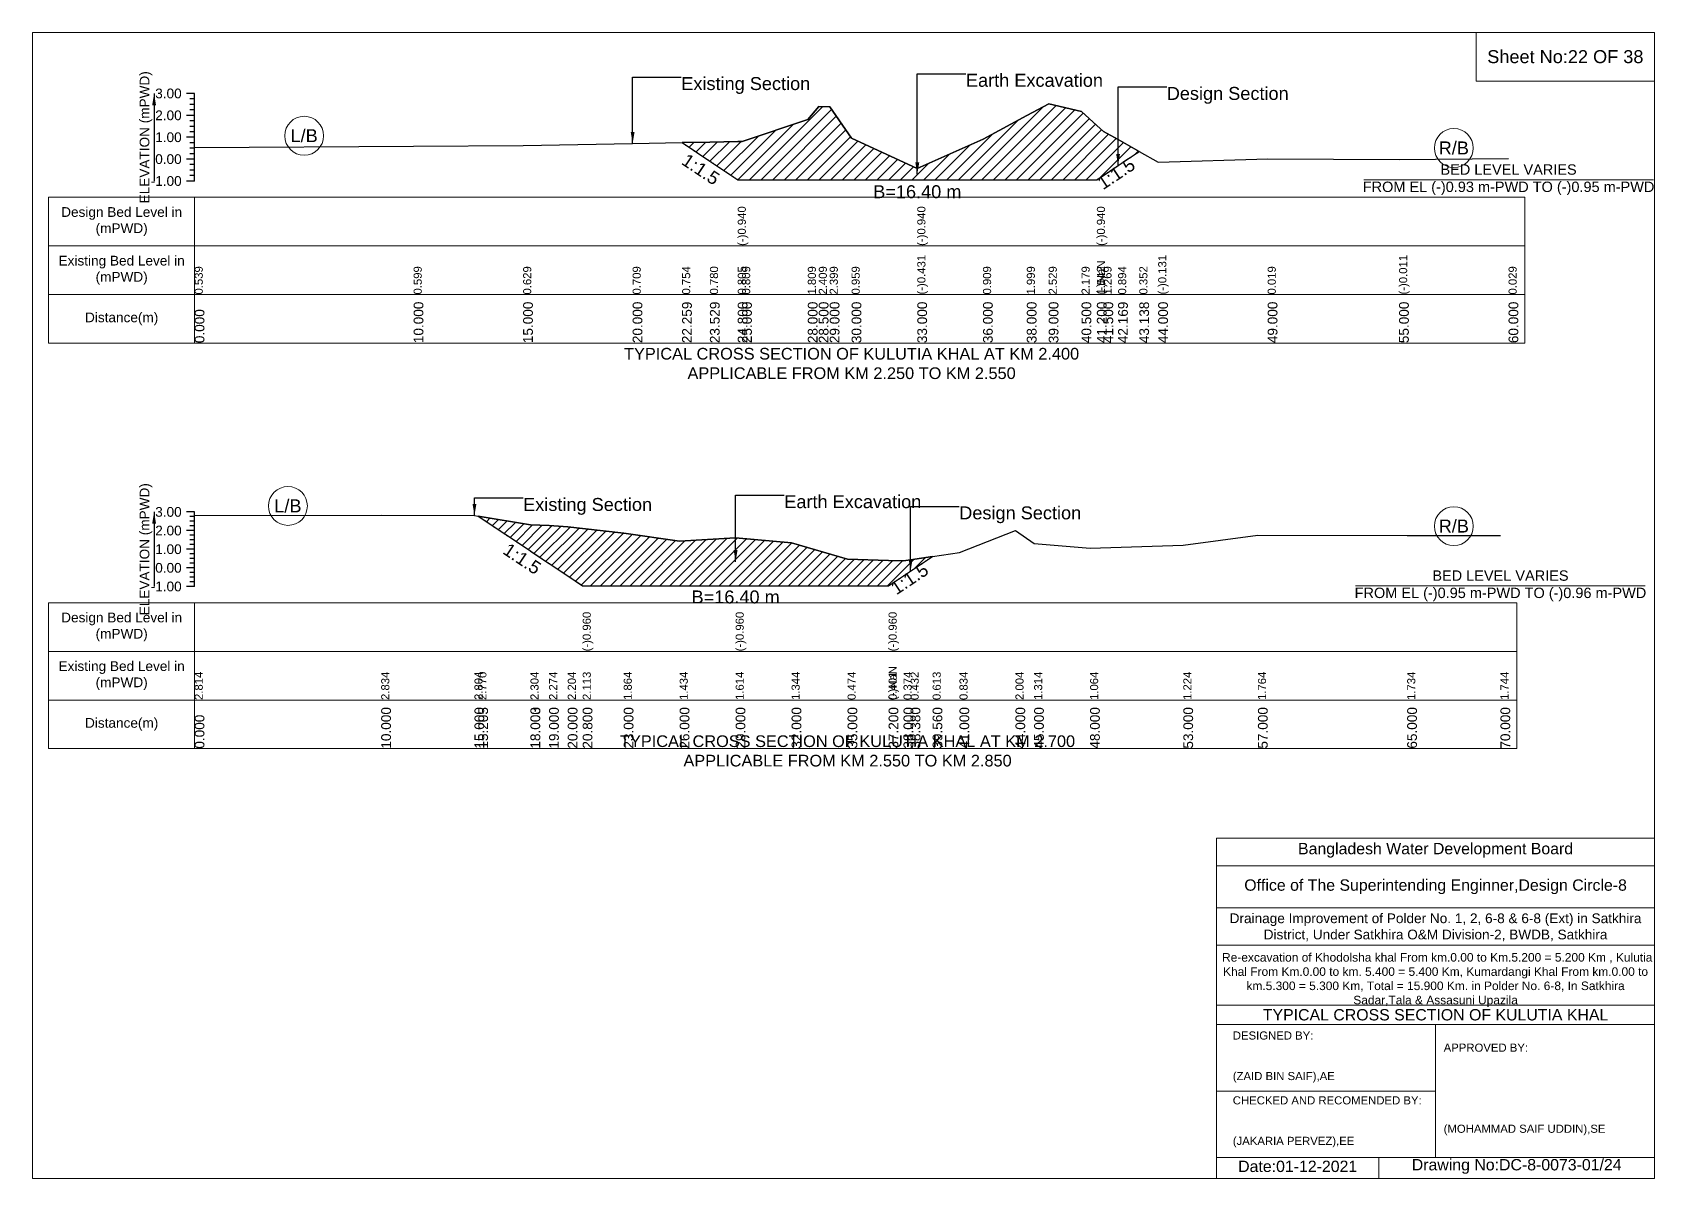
# Model space of a CAD drawing. Header units: inches. Extents: x 93000 to 476000, y -4242 to 0.
# Drawn here: x 310000 to 316000, y -4242 to 0 of the extents above; entities that cross this region are included whole.
import ezdxf

# ---------------------------------------------------------------- set-up
doc = ezdxf.new("R2010")
doc.units = ezdxf.units.IN
doc.header["$LTSCALE"] = 7
doc.header["$MEASUREMENT"] = 0
doc.linetypes.add('DASHED', pattern=[0.75, 0.5, -0.25])
for name, color, linetype, lineweight in [('Cross section Data Border', 7, 'Continuous', 9), ('Cross Section Labels', 7, 'Continuous', 9), ('Design_Bed_Level for Xsection', 7, 'DASHED', 25), ('Existing_Bed_Level for Xsection', 7, 'Continuous', 25), ('Long Section Labels', 7, 'Continuous', 9)]:
    doc.layers.add(name, color=color, linetype=linetype, lineweight=lineweight)
doc.styles.get("Standard").update_dxf_attribs({"font": 'arial.ttf'})
doc.dimstyles.get("Standard").update_dxf_attribs({"dimtxt": 0.18, "dimasz": 0.18, "dimexe": 0.18, "dimexo": 0.0625, "dimgap": 0.09, "dimtad": 0, "dimtih": 1, "dimtoh": 1, "dimdec": 4, "dimzin": 0, "dimdsep": 46, "dimtxsty": 'Standard', "dimcen": 0.09, "dimadec": 0, "dimazin": 0, "dimtfac": 1, "dimtdec": 4, "dimtofl": 0, "dimtmove": 0, "dimatfit": 3, "dimfxl": 1, "dimtolj": 1, "dimtzin": 0, "dimarcsym": 0})

msp = doc.modelspace()

# ---------------------------------------------------------------- hatches: boundary and pattern name
at = {"layer": 'Existing_Bed_Level for Xsection'}
h = msp.add_hatch(dxfattribs=at)
h.set_pattern_fill('ANSI31', color=256, scale=243, style=0)
h.paths.add_polyline_path([(312403, -408), (312505.9, -476.6), (312608.8, -545.2), (312625, -545.2), (312868, -545.2), (312908.5, -545.2), (312949, -545.2), (313030, -545.2), (313273, -545.2), (313516, -545.2), (313678, -545.2), (313759, -545.2), (313880.5, -545.2), (313937.2, -545.2), (313961.5, -529), (314015.7, -492.9), (314094.2, -440.6), (314015.7, -396.6), (313961.5, -366.3), (313937.2, -344.2), (313880.5, -292.6), (313759, -264.2), (313678, -307.2), (313516, -395.5), (313273, -504), (313030, -391.4), (312949, -274.8), (312908.5, -274), (312868, -322.6), (312625, -403.6), (312608.8, -403.9), (312505.9, -405.9)])
h = msp.add_hatch(dxfattribs=at)
h.set_pattern_fill('ANSI31', color=256, scale=207, style=0)
h.paths.add_polyline_path([(311649.2, -1790.7), (311842, -1919.2), (311842.2, -1919.4), (311911, -1965.2), (311980, -2011.2), (312035.2, -2048), (312187, -2048), (312394, -2048), (312601, -2048), (312808, -2048), (313015, -2048), (313166.8, -2048), (313222, -2011.2), (313248.2, -1993.8), (313329.6, -1939.5), (313248.2, -1952), (313222, -1956), (313166.8, -1954.2), (313015, -1949.1), (312808, -1889.1), (312601, -1870.4), (312394, -1882.9), (312187, -1853.2), (312035.2, -1836), (311980, -1829.7), (311911, -1824.9), (311842.2, -1822.8), (311842, -1822.8)])

# ---------------------------------------------------------------- linework, layer by layer
at = {"layer": 'Cross section Data Border'}
for points in [[(310000, 0), (316000, 0), (316000, -4242), (310000, -4242)], [(315340, 0), (316000, 0), (316000, -180), (315340, -180)], [(310060, -610.1), (315520, -610.1), (315520, -1150.1), (310060, -1150.1)], [(310060, -2110.8), (315490, -2110.8), (315490, -2650.8), (310060, -2650.8)]]:
    msp.add_lwpolyline(points, close=True, dxfattribs=at)
for points in [[(310600, -610.1), (310600, -1150.1)], [(310060, -790.1), (315520, -790.1)], [(310060, -970.1), (315520, -970.1)], [(310600, -2110.8), (310600, -2650.8)], [(310060, -2290.8), (315490, -2290.8)], [(310060, -2470.8), (315490, -2470.8)], [(314380, -4242), (314380, -2982), (316000, -2982)], [(314380, -3084), (316000, -3084)], [(314380, -3240), (316000, -3240)], [(314380, -3378), (316000, -3378)], [(314380, -3600), (316000, -3600)], [(314380, -3672), (316000, -3672)], [(315190, -3672), (315190, -4164)], [(314380, -3918), (315190, -3918)], [(314380, -4164), (316000, -4164)], [(314980, -4164), (314980, -4242)]]:
    msp.add_lwpolyline(points, dxfattribs=at)
at = {"layer": 'Cross Section Labels'}
for points in [[(314924.2, -545.2), (315995.8, -545.2)], [(314894.2, -2048), (315965.8, -2048)]]:
    msp.add_lwpolyline(points, dxfattribs=at)
for centre in [(311005, -382.5), (315257.5, -427.9), (310945, -1752.5), (315257.5, -1827.3)]:
    msp.add_circle(centre, 72, dxfattribs=at)
at = {"layer": 'Design_Bed_Level for Xsection'}
for points in [[(312403, -408), (312505.9, -476.6), (312608.8, -545.2), (313273, -545.2), (313937.2, -545.2), (314015.7, -492.9), (314094.2, -440.6)], [(311649.2, -1790.7), (311842.2, -1919.4), (312035.2, -2048), (312601, -2048), (313166.8, -2048), (313248.2, -1993.8), (313329.6, -1939.5)]]:
    msp.add_lwpolyline(points, dxfattribs=at)
at = {"layer": 'Existing_Bed_Level for Xsection'}
for points in [[(310600, -226.1), (310570, -226.1)], [(310600, -550.1), (310600, -469.1), (310600, -388.1), (310600, -307.1), (310600, -226.1)], [(310600, -246.3), (310582, -246.3)], [(310600, -266.6), (310582, -266.6)], [(310600, -286.8), (310582, -286.8)], [(310600, -425.4), (311410, -420.6), (311815, -418.1), (312220, -411.7), (312403, -408), (312505.9, -405.9), (312608.8, -403.9), (312608.8, -403.9), (312625, -403.6), (312868, -322.6), (312908.5, -274), (312949, -274.8), (313030, -391.4), (313273, -504), (313273, -504), (313516, -395.5), (313678, -307.2), (313759, -264.2), (313880.5, -292.6), (313937.2, -344.2), (313937.2, -344.2), (313961.5, -366.3), (314015.7, -396.6), (314094.2, -440.6), (314164, -479.7), (314569, -467.6), (315055, -470), (315460, -466.7)], [(310600, -307.1), (310570, -307.1)], [(310600, -327.3), (310582, -327.3)], [(310600, -347.6), (310582, -347.6)], [(310600, -388.1), (310570, -388.1)], [(310600, -367.8), (310582, -367.8)], [(310600, -408.3), (310582, -408.3)], [(310600, -469.1), (310570, -469.1)], [(310600, -428.6), (310582, -428.6)], [(310600, -448.8), (310582, -448.8)], [(310600, -489.3), (310582, -489.3)], [(310600, -509.6), (310582, -509.6)], [(310600, -529.8), (310582, -529.8)], [(310600, -550.1), (310570, -550.1)], [(310600, -1774.8), (310570, -1774.8)], [(310600, -1792.1), (310582, -1792.1)], [(310600, -2050.8), (310600, -1981.8), (310600, -1912.8), (310600, -1843.8), (310600, -1774.8)], [(310600, -1787.6), (311290, -1786.3), (311635, -1788.3), (311649.2, -1790.7), (311842, -1822.8), (311842.2, -1822.8), (311911, -1824.9), (311980, -1829.7), (312035.2, -1836), (312035.2, -1836), (312187, -1853.2), (312394, -1882.9), (312601, -1870.4), (312601, -1870.4), (312808, -1889.1), (313015, -1949.1), (313166.8, -1954.2), (313166.8, -1954.2), (313222, -1956), (313248.2, -1952), (313329.6, -1939.5), (313429, -1924.3), (313636, -1843.5), (313705, -1891.1), (313912, -1908.4), (314257, -1897.3), (314533, -1860.1), (315085, -1862.2), (315430, -1861.5)], [(310600, -1843.8), (310570, -1843.8)], [(310600, -1809.3), (310582, -1809.3)], [(310600, -1826.6), (310582, -1826.6)], [(310600, -1912.8), (310570, -1912.8)], [(310600, -1861.1), (310582, -1861.1)], [(310600, -1878.3), (310582, -1878.3)], [(310600, -1895.6), (310582, -1895.6)], [(310600, -1930.1), (310582, -1930.1)], [(310600, -1947.3), (310582, -1947.3)], [(310600, -1964.6), (310582, -1964.6)], [(310600, -1981.8), (310570, -1981.8)], [(310600, -1999.1), (310582, -1999.1)], [(310600, -2016.3), (310582, -2016.3)], [(310600, -2033.6), (310582, -2033.6)], [(310600, -2050.8), (310570, -2050.8)]]:
    msp.add_lwpolyline(points, dxfattribs=at)
for points in [[(312403, -408), (312403, -408), (312505.9, -476.6), (312608.8, -545.2), (312608.8, -545.2), (312625, -545.2), (312868, -545.2), (312908.5, -545.2), (312949, -545.2), (313030, -545.2), (313273, -545.2), (313273, -545.2), (313516, -545.2), (313678, -545.2), (313759, -545.2), (313880.5, -545.2), (313937.2, -545.2), (313937.2, -545.2), (313961.5, -529), (314015.7, -492.9), (314094.2, -440.6), (314094.2, -440.6), (314094.2, -440.6), (314015.7, -396.6), (313961.5, -366.3), (313937.2, -344.2), (313937.2, -344.2), (313880.5, -292.6), (313759, -264.2), (313678, -307.2), (313516, -395.5), (313273, -504), (313273, -504), (313030, -391.4), (312949, -274.8), (312908.5, -274), (312868, -322.6), (312625, -403.6), (312608.8, -403.9), (312608.8, -403.9), (312505.9, -405.9), (312403, -408)], [(311649.2, -1790.7), (311649.2, -1790.7), (311842, -1919.2), (311842.2, -1919.4), (311911, -1965.2), (311980, -2011.2), (312035.2, -2048), (312035.2, -2048), (312187, -2048), (312394, -2048), (312601, -2048), (312601, -2048), (312808, -2048), (313015, -2048), (313166.8, -2048), (313166.8, -2048), (313222, -2011.2), (313248.2, -1993.8), (313329.6, -1939.5), (313248.2, -1952), (313222, -1956), (313166.8, -1954.2), (313166.8, -1954.2), (313015, -1949.1), (312808, -1889.1), (312601, -1870.4), (312601, -1870.4), (312394, -1882.9), (312187, -1853.2), (312035.2, -1836), (312035.2, -1836), (311980, -1829.7), (311911, -1824.9), (311842.2, -1822.8), (311842, -1822.8), (311649.2, -1790.7)]]:
    msp.add_lwpolyline(points, close=True, dxfattribs=at)

# ---------------------------------------------------------------- texts
at = {"layer": 'Cross section Data Border', "attachment_point": 5}
for s, insert, char_height in [('Sheet No:22 OF 38', (315670, -90), 48), ('Bangladesh Water Development Board', (315190, -3027), 42), ('Office of The Superintending Enginner,Design Circle-8', (315190, -3162), 42)]:
    msp.add_mtext(s, dxfattribs=dict(at, insert=insert, char_height=char_height))
at = {"layer": 'Cross section Data Border'}
for s, insert, char_height, width, attachment_point in [('Design Bed Level in (mPWD)', (310330, -700.1), 36, 480, 5), ('Existing Bed Level in (mPWD)', (310330, -880.1), 36, 480, 5), ('Distance(m)', (310330, -1060.1), 36, 480, 5), ('Design Bed Level in (mPWD)', (310330, -2200.8), 36, 480, 5), ('Existing Bed Level in (mPWD)', (310330, -2380.8), 36, 480, 5), ('Distance(m)', (310330, -2560.8), 36, 480, 5), ('Drainage Improvement of Polder No. 1, 2, 6-8 & 6-8 (Ext) in Satkhira District, Under Satkhira O&M Division-2, BWDB, Satkhira', (315190, -3312), 36, 1680, 5), (' Re-excavation of Khodolsha khal From km.0.00 to Km.5.200 = 5.200 Km , Kulutia Khal From Km.0.00 to km. 5.400 = 5.400 Km, Kumardangi Khal From km.0.00 to km.5.300 = 5.300 Km, Total = 15.900 Km. in Polder No. 6-8, In Satkhira Sadar,Tala & Assasuni Upazila', (315190, -3507), 31.6143, 1620, 5), ('TYPICAL CROSS SECTION OF KULUTIA KHAL', (315190, -3636), 42, 1680, 5), ('DESIGNED BY:^J^J^J(ZAID BIN SAIF),AE', (314440, -3792), 30, 840, 4), ('APPROVED BY:^J^J^J^J^J^J(MOHAMMAD SAIF UDDIN),SE', (315220, -3912), 30, 840, 4), ('CHECKED AND RECOMENDED BY:^J^J^J(JAKARIA PERVEZ),EE', (314440, -4032), 30, 840, 4), ('Date:01-12-2021', (314680, -4197), 42, 840, 5), ('Drawing No:DC-8-0073-01/24', (315490, -4197), 42, 1320, 5)]:
    msp.add_mtext(s, dxfattribs=dict(at, insert=insert, char_height=char_height, width=width, attachment_point=attachment_point))
at = {"layer": 'Cross Section Labels'}
for s, insert, char_height, attachment_point in [('Existing Section', (312400, -165.3), 48, 1), ('Earth Excavation', (313453, -153.2), 48, 1), ('Design Section', (314195.7, -201.8), 48, 1), ('L/B', (311005, -382.5), 48, 5), ('R/B', (315257.5, -427.9), 48, 5), ('BED LEVEL VARIES ^JFROM EL (-)0.93 m-PWD TO (-)0.95 m-PWD', (315460, -545.2), 38.4, 5), ('B=16.40 m', (313273, -565.5), 48, 2), ('TYPICAL CROSS SECTION OF KULUTIA KHAL AT KM 2.400^JAPPLICABLE FROM KM 2.250 TO KM 2.550', (313030, -1225.5), 43.2, 5), ('L/B', (310945, -1752.5), 48, 5), ('Existing Section', (311815, -1723.1), 48, 1), ('Earth Excavation', (312781, -1712.7), 48, 1), ('Design Section', (313428.2, -1754.1), 48, 1), ('R/B', (315257.5, -1827.3), 48, 5), ('BED LEVEL VARIES ^JFROM EL (-)0.95 m-PWD TO (-)0.96 m-PWD', (315430, -2048), 38.4, 5), ('B=16.40 m', (312601, -2065.3), 48, 2), ('TYPICAL CROSS SECTION OF KULUTIA KHAL AT KM 2.700^JAPPLICABLE FROM KM 2.550 TO KM 2.850', (313015, -2659.5), 43.2, 5)]:
    msp.add_mtext(s, dxfattribs=dict(at, insert=insert, char_height=char_height, attachment_point=attachment_point))
at = {"layer": 'Cross Section Labels', "char_height": 48, "attachment_point": 2}
for insert, rotation in [((312485.6, -486.7), 326.30993), ((313995.4, -503), 33.69007), ((311824.9, -1928), 326.30993), ((313231, -2002.4), 33.69007)]:
    msp.add_mtext('1:1.5', dxfattribs=dict(at, insert=insert, rotation=rotation))
at = {"layer": 'Existing_Bed_Level for Xsection', "char_height": 36, "attachment_point": 5, "rotation": 90}
for insert in [(310420, -388.1), (310420, -1912.8)]:
    msp.add_mtext('ELEVATION (mPWD)', dxfattribs=dict(at, insert=insert))
at = {"layer": 'Existing_Bed_Level for Xsection', "char_height": 36, "attachment_point": 6}
for s, insert in [('3.00', (310552, -226.1)), ('2.00', (310552, -307.1)), ('1.00', (310552, -388.1)), ('0.00', (310552, -469.1)), ('-1.00', (310552, -550.1)), ('3.00', (310552, -1774.8)), ('2.00', (310552, -1843.8)), ('1.00', (310552, -1912.8)), ('0.00', (310552, -1981.8)), ('-1.00', (310552, -2050.8))]:
    msp.add_mtext(s, dxfattribs=dict(at, insert=insert))
at = {"layer": 'Long Section Labels', "attachment_point": 1, "rotation": 90}
for s, insert, char_height in [('(-)0.940', (312608.8, -790.1), 30), ('(-)0.940', (313273, -790.1), 30), ('(-)0.940', (313937.2, -790.1), 30), ('(-)0.431', (313273, -970.1), 30), ('(-)0.431', (313273, -970.1), 30), ('(-)0.431', (313273, -970.1), 30), ('(-)0.131', (314164, -970.1), 30), ('(-)0.011', (315055, -970.1), 30), ('0.539', (310600, -970.1), 30), ('0.599', (311410, -970.1), 30), ('0.629', (311815, -970.1), 30), ('0.709', (312220, -970.1), 30), ('0.754', (312403, -970.1), 30), ('0.780', (312505.9, -970.1), 30), ('0.805', (312608.8, -970.1), 30), ('0.805', (312608.8, -970.1), 30), ('0.805', (312608.8, -970.1), 30), ('0.809', (312625, -970.1), 30), ('1.809', (312868, -970.1), 30), ('2.409', (312908.5, -970.1), 30), ('2.399', (312949, -970.1), 30), ('0.959', (313030, -970.1), 30), ('0.909', (313516, -970.1), 30), ('1.999', (313678, -970.1), 30), ('2.529', (313759, -970.1), 30), ('2.179', (313880.5, -970.1), 30), ('(-)NaN', (313937.2, -970.1), 30), ('1.542', (313937.2, -970.1), 30), ('1.542', (313937.2, -970.1), 30), ('1.269', (313961.5, -970.1), 30), ('0.894', (314015.7, -970.1), 30), ('0.352', (314094.2, -970.1), 30), ('0.019', (314569, -970.1), 30), ('0.029', (315460, -970.1), 30), ('10.000', (311410, -1150.1), 36), ('15.000', (311815, -1150.1), 36), ('20.000', (312220, -1150.1), 36), ('22.259', (312403, -1150.1), 36), ('23.529', (312505.9, -1150.1), 36), ('24.800', (312608.8, -1150.1), 36), ('24.800', (312608.8, -1150.1), 36), ('24.800', (312608.8, -1150.1), 36), ('25.000', (312625, -1150.1), 36), ('28.000', (312868, -1150.1), 36), ('28.500', (312908.5, -1150.1), 36), ('29.000', (312949, -1150.1), 36), ('30.000', (313030, -1150.1), 36), ('33.000', (313273, -1150.1), 36), ('33.000', (313273, -1150.1), 36), ('33.000', (313273, -1150.1), 36), ('36.000', (313516, -1150.1), 36), ('38.000', (313678, -1150.1), 36), ('39.000', (313759, -1150.1), 36), ('40.500', (313880.5, -1150.1), 36), ('41.200', (313937.2, -1150.1), 36), ('41.200', (313937.2, -1150.1), 36), ('41.200', (313937.2, -1150.1), 36), ('41.500', (313961.5, -1150.1), 36), ('42.169', (314015.7, -1150.1), 36), ('43.138', (314094.2, -1150.1), 36), ('44.000', (314164, -1150.1), 36), ('49.000', (314569, -1150.1), 36), ('55.000', (315055, -1150.1), 36), ('60.000', (315460, -1150.1), 36), ('0.000', (310600, -1150.1), 36), ('(-)0.960', (312035.2, -2290.8), 30), ('(-)0.960', (312601, -2290.8), 30), ('(-)0.960', (313166.8, -2290.8), 30), ('2.814', (310600, -2470.8), 30), ('2.834', (311290, -2470.8), 30), ('2.804', (311635, -2470.8), 30), ('2.770', (311649.2, -2470.8), 30), ('2.304', (311842, -2470.8), 30), ('2.304', (311842.2, -2470.8), 30), ('2.274', (311911, -2470.8), 30), ('2.204', (311980, -2470.8), 30), ('2.113', (312035.2, -2470.8), 30), ('2.113', (312035.2, -2470.8), 30), ('2.113', (312035.2, -2470.8), 30), ('1.864', (312187, -2470.8), 30), ('1.434', (312394, -2470.8), 30), ('1.614', (312601, -2470.8), 30), ('1.614', (312601, -2470.8), 30), ('1.614', (312601, -2470.8), 30), ('1.344', (312808, -2470.8), 30), ('0.474', (313015, -2470.8), 30), ('(-)NaN', (313166.8, -2470.8), 30), ('0.401', (313166.8, -2470.8), 30), ('0.401', (313166.8, -2470.8), 30), ('0.374', (313222, -2470.8), 30), ('0.432', (313248.2, -2470.8), 30), ('0.613', (313329.6, -2470.8), 30), ('0.834', (313429, -2470.8), 30), ('2.004', (313636, -2470.8), 30), ('1.314', (313705, -2470.8), 30), ('1.064', (313912, -2470.8), 30), ('1.224', (314257, -2470.8), 30), ('1.764', (314533, -2470.8), 30), ('1.734', (315085, -2470.8), 30), ('1.744', (315430, -2470.8), 30), ('10.000', (311290, -2650.8), 36), ('15.000', (311635, -2650.8), 36), ('15.205', (311649.2, -2650.8), 36), ('18.000', (311842, -2650.8), 36), ('18.003', (311842.2, -2650.8), 36), ('19.000', (311911, -2650.8), 36), ('20.000', (311980, -2650.8), 36), ('20.800', (312035.2, -2650.8), 36), ('20.800', (312035.2, -2650.8), 36), ('20.800', (312035.2, -2650.8), 36), ('23.000', (312187, -2650.8), 36), ('26.000', (312394, -2650.8), 36), ('29.000', (312601, -2650.8), 36), ('29.000', (312601, -2650.8), 36), ('29.000', (312601, -2650.8), 36), ('32.000', (312808, -2650.8), 36), ('35.000', (313015, -2650.8), 36), ('37.200', (313166.8, -2650.8), 36), ('37.200', (313166.8, -2650.8), 36), ('37.200', (313166.8, -2650.8), 36), ('38.000', (313222, -2650.8), 36), ('38.380', (313248.2, -2650.8), 36), ('39.560', (313329.6, -2650.8), 36), ('41.000', (313429, -2650.8), 36), ('44.000', (313636, -2650.8), 36), ('45.000', (313705, -2650.8), 36), ('48.000', (313912, -2650.8), 36), ('53.000', (314257, -2650.8), 36), ('57.000', (314533, -2650.8), 36), ('65.000', (315085, -2650.8), 36), ('70.000', (315430, -2650.8), 36), ('0.000', (310600, -2650.8), 36)]:
    msp.add_mtext(s, dxfattribs=dict(at, insert=insert, char_height=char_height))

# ---------------------------------------------------------------- leaders
at = {"layer": 'Cross Section Labels', "annotation_type": 0, "has_hookline": 1, "hookline_direction": 0}
for points, text_width in [([(312220, -411.7), (312220, -165.3), (312399.9, -165.3)], 467.2), ([(313273, -524.6), (313273, -153.2), (313452.9, -153.2)], 497), ([(314015.7, -492.9), (314015.7, -201.8), (314195.6, -201.8)], 441.2), ([(311635, -1788.3), (311635, -1723.1), (311814.9, -1723.1)], 467.2), ([(312601, -1959.2), (312601, -1712.7), (312780.9, -1712.7)], 497), ([(313248.2, -1993.8), (313248.2, -1754.1), (313428.1, -1754.1)], 441.2)]:
    msp.add_leader(points, dimstyle='Standard', override={"dimasz": 43.2}, dxfattribs=dict(at, text_width=text_width))
at = {"layer": 'Existing_Bed_Level for Xsection'}
for points in [[(310450, -226.1), (310450, -550.1)], [(310450, -1774.8), (310450, -2050.8)]]:
    msp.add_leader(points, dimstyle='Standard', override={"dimasz": 43.2}, dxfattribs=at)

doc.saveas('drawing.dxf')
